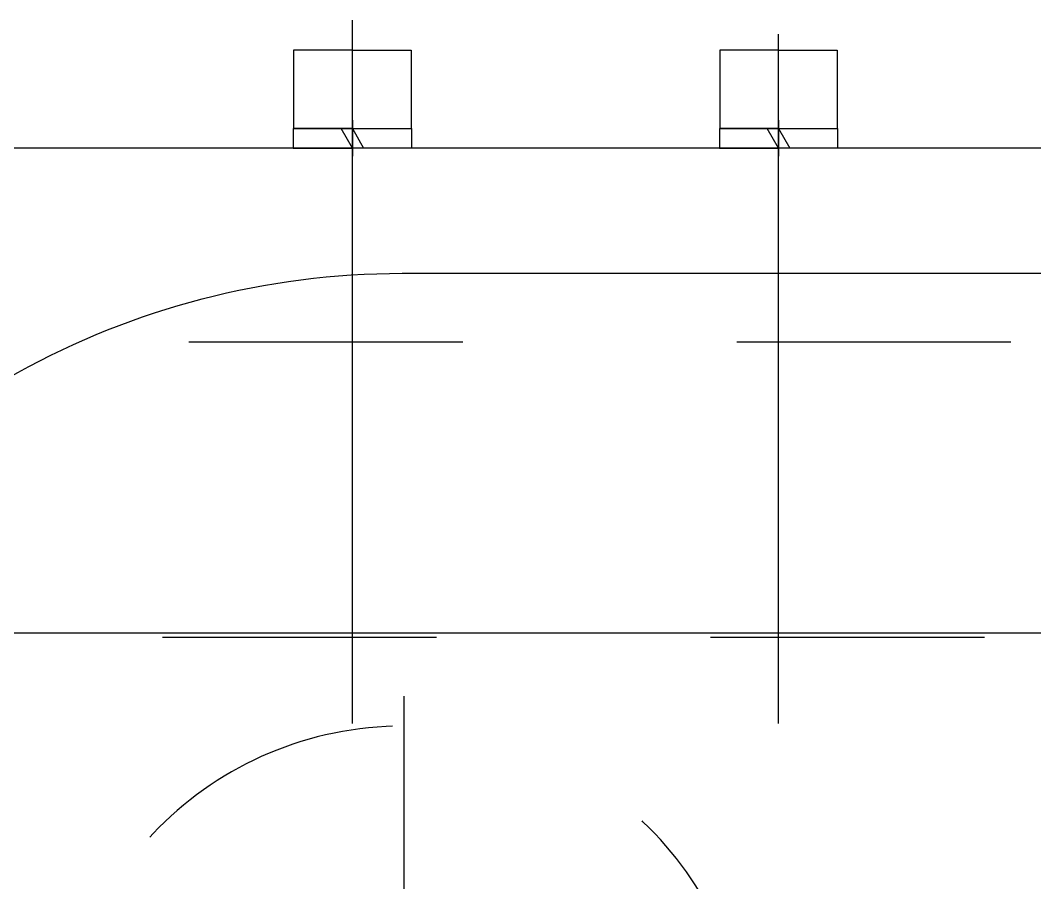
# Model space of a CAD drawing. Header units: millimetres. Extents: x 0 to 14700, y -398 to 10395.
# Drawn here: x 8945.8 to 9204.9, y 5136.6 to 5357 of the extents above; entities that cross this region are included whole.
import ezdxf

# ---------------------------------------------------------------- set-up
doc = ezdxf.new("R2010")
doc.units = ezdxf.units.MM
doc.header["$LTSCALE"] = 350
doc.linetypes.add('G', pattern=[2, 1.25, -0.25, 0.25, -0.25])
doc.linetypes.add('K', pattern=[2.5, 1.25, -0.25, 0.25, -0.25, 0.25, -0.25])
for name, color, linetype in [('01', 7, 'Continuous'), ('05', 142, 'G'), ('07', 6, 'K')]:
    doc.layers.add(name, color=color, linetype=linetype)

# ---------------------------------------------------------------- blocks, each defined once
blk = doc.blocks.new('A$C2F3B3551')
at = {"layer": '05', "color": 142, "linetype": 'G', "ltscale": 0.8}
blk.add_line((1079.6, 2053.37), (1079.6, 1848.56), dxfattribs=at)
at = {"layer": '07', "color": 6, "linetype": 'K', "ltscale": 0.8}
blk.add_line((1080, 2161.43), (503.78, 2161.43), dxfattribs=at)
blk.add_circle((1079.6, 1957.23), 88.5, dxfattribs=at)
blk.add_arc((1080, 1958.43), 203, 32.1379, 90, dxfattribs=at)
blk = doc.blocks.new('rtrtrt')
at = {"layer": '07', "color": 6, "linetype": 'K'}
for p, q in [((7878.26, 21696.39), (7878.26, 21876.11)), ((7987.1, 21696.39), (7987.1, 21872.6)), ((7878.26, 21868.45), (7863.26, 21868.45)), ((7863.26, 21868.45), (7863.26, 21848.45)), ((7878.26, 21868.45), (7893.26, 21868.45)), ((7893.26, 21868.45), (7893.26, 21848.45)), ((7987.1, 21868.45), (7972.1, 21868.45)), ((7972.1, 21868.45), (7972.1, 21848.45)), ((7987.1, 21868.45), (8002.1, 21868.45)), ((8002.1, 21868.45), (8002.1, 21848.45)), ((7878.26, 21848.45), (7863.16, 21848.45)), ((7863.16, 21848.45), (7863.16, 21843.45)), ((7863.26, 21848.45), (7878.26, 21848.45)), ((7878.26, 21843.45), (7875.37, 21848.45)), ((7878.26, 21850.55), (7878.26, 21841.35)), ((7878.26, 21848.45), (7893.36, 21848.45)), ((7878.26, 21848.45), (7881.14, 21843.45)), ((7893.36, 21848.45), (7893.36, 21843.45)), ((7987.1, 21848.45), (7972, 21848.45)), ((7972, 21848.45), (7972, 21843.45)), ((7972.1, 21848.45), (7987.1, 21848.45)), ((7987.1, 21843.45), (7984.22, 21848.45)), ((7987.1, 21850.55), (7987.1, 21841.35)), ((7987.1, 21848.45), (8002.2, 21848.45)), ((7987.1, 21848.45), (7989.99, 21843.45)), ((8002.2, 21848.45), (8002.2, 21843.45)), ((7863.16, 21843.45), (7878.26, 21843.45)), ((7893.36, 21843.45), (7878.26, 21843.45)), ((7972, 21843.45), (7987.1, 21843.45)), ((8002.2, 21843.45), (7987.1, 21843.45))]:
    blk.add_line(p, q, dxfattribs=at)
at = {"layer": '07', "color": 6, "linetype": 'K', "ltscale": 0.8}
for p, q in [((8082.72, 21843.45), (7313.22, 21843.45)), ((7416.49, 21793.95), (8082.72, 21793.95)), ((8082.72, 21719.45), (7313.22, 21719.45)), ((7409.72, 21718.45), (8082.72, 21718.45))]:
    blk.add_line(p, q, dxfattribs=at)

msp = doc.modelspace()

# ---------------------------------------------------------------- block references
at = {"layer": '01'}
msp.add_blockref('rtrtrt', (1152.33, -16519.14), dxfattribs=at)
at = {"layer": '05', "color": 142, "linetype": 'G', "xscale": -1}
msp.add_blockref('A$C2F3B3551', (10123.35, 3130.88), dxfattribs=at)

doc.saveas('drawing.dxf')
